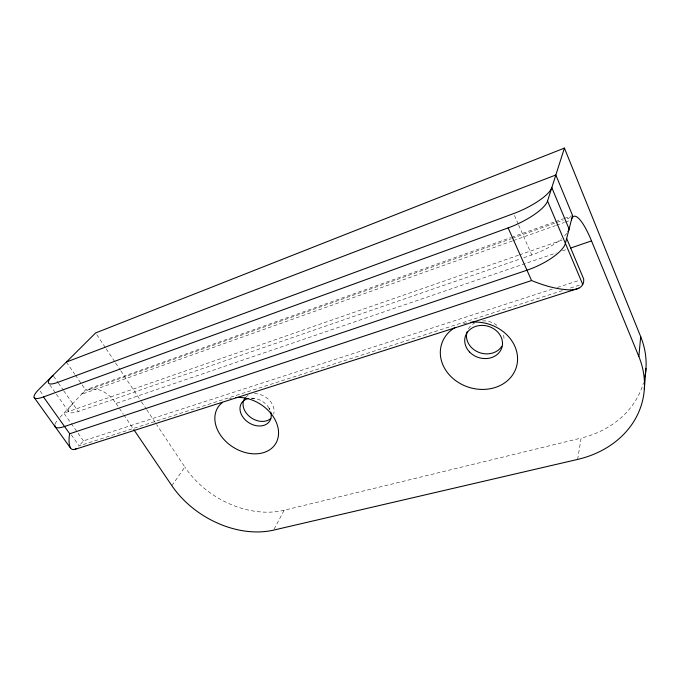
<?xml version="1.0" encoding="UTF-8"?>
<svg xmlns="http://www.w3.org/2000/svg" width="680" height="680" viewBox="0 0 680 680"><rect width="100%" height="100%" fill="white"/><g stroke="black" fill="none" stroke-linecap="round" stroke-linejoin="round"><path stroke-width="0.51" stroke-dasharray="3.4 2.55" d="M577.643 459.416L581.128 438.081A96.569 81.371 9.7 0 0 643.467 382.815M274.065 529.218L284.155 510.246L581.128 438.081M171.853 485.664L184.875 467.033L156.689 424.694M552.338 289.094L83.496 440.887L78.769 446.318M59.976 417.316L85.561 389.895L510.569 237.685M511.572 237.328L554.574 221.926M555.568 221.57L563.575 218.705M564.57 218.348L571.574 215.84M88.859 389.708L511.224 238.731M512.218 238.374L563.244 220.133M567.248 218.697L570.248 217.625M512.423 240.924L81.337 394.417A33.83 23.23 69.8 0 1 116.025 403.427L556.342 252.934M513.425 240.567L555.433 225.615M556.427 225.258L564.434 222.411M565.428 222.054L569.432 220.626M518.483 255.221L63.86 413.159L70.609 422.688M519.486 254.873L562.64 239.887M72.718 403.656A26.911 6.749 -32.7 0 0 78.293 411.468L519.75 259.114M523.762 257.728L531.794 254.957A35.411 11.339 -24.7 0 0 561.612 238.68M562.369 250.877L566.389 249.5M557.396 287.453L579.623 280.262M562.377 290.606L79.169 445.867L71.358 434.894M570.469 288.005L582.598 284.113M251.413 398.378L254.201 398.301L251.209 398.123M40.12 391.043L43.12 395.258M71.222 423.555L83.496 440.887M49.776 384.863L55.76 393.363M56.364 394.213L68.799 411.842M53.533 376.269L57.732 382.262M58.335 383.112L63.291 390.048M63.724 390.822L78.293 411.468M66.368 362.049L74.766 374.229M75.361 375.105L85.561 389.895M116.025 403.427L123.156 413.925M123.751 414.8L133.85 429.675M96.798 334.704L105.604 347.939M106.191 348.823L114.996 362.058M115.583 362.942L120.283 369.997M120.87 370.88L140.837 400.868M141.423 401.752L146.115 408.808M146.71 409.692L156.102 423.81M269.926 409.844L269.017 408.059L269.688 409.768M514.446 215.509L518.254 224.171M518.678 225.131L531.794 254.957M55.089 424.091A27.599 7.021 -33 0 1 57.145 420.58M284.155 510.246A80.036 58.862 31.6 0 1 184.875 467.033M566.806 233.342A35.411 11.339 -24.7 0 1 564.281 236.215M251.464 398.131A16.702 12.639 32.6 0 1 269.56 409.028M229.483 398.76A34.093 25.457 32.4 0 1 231.463 398.216M246.075 396.805A16.592 12.614 32.6 0 1 248.098 395.309M254.362 393.661A16.592 12.614 32.6 0 1 273.624 414.146M463.548 323.74A39.117 33.124 17.1 0 1 467.942 322.711M468.469 328.754A18.963 16.277 16.4 0 1 474.572 323.051M482.63 320.883A18.963 16.277 16.4 0 1 498.517 326.714M503.548 335.129A18.963 16.277 16.4 0 1 503.94 340"/><path stroke-width="1.02" d="M644.342 388.934L645.966 368.339M133.85 429.675L171.853 485.664A82.161 59.279 31.4 0 0 273.589 530.119L577.643 459.416A99.603 82.781 10.6 0 0 638.86 356.567L640.696 336.642L564.417 148.095L95.616 332.945L38.922 389.359A28.008 6.231 -32.6 0 0 43.477 396.942L69.717 433.763C68.519 438.549 67.941 453.772 76.449 448.494M69.717 433.763L531.564 280.543C542.81 285.082 554.582 288.804 566.746 289.697C573.988 290.445 584.792 289.008 583.661 278.953L566.661 238.493M43.477 396.942L508.138 227.902A37.043 10.769 -25.4 0 0 547.544 201.017L564.417 148.095M66.368 362.049L555.84 174.998L572.568 215.483L565.403 243.355A36.337 12.027 -24.7 0 1 526.966 270.215L64.549 426.504A27.599 7.021 -33 0 1 54.834 425.085M570.409 248.124L591.524 240.907L638.86 356.567M578.952 288.209L75.089 449.352M34.187 397.562L70.363 447.89M508.138 227.902L531.564 280.543M547.544 201.017L582.598 284.113M52.938 375.411A27.302 5.984 -32.3 0 0 57.893 382.33L513.604 213.588A36.074 10.14 -25.3 0 0 551.812 187.629L569.092 229.024A35.411 11.339 -24.7 0 1 567.876 231.769M640.696 336.642A96.569 81.371 9.7 0 1 644.929 376.644M571.429 219.912A44.999 10.149 72.7 0 1 591.524 240.907M270.75 412.012A16.702 12.639 32.6 0 1 260.703 425.96A16.702 12.639 32.6 0 1 241.273 414.256A16.702 12.639 32.6 0 1 248.327 398.505M235.671 397.545A34.093 25.457 32.4 0 1 278.562 432.973A34.093 25.457 32.4 0 1 235.611 448.638A34.093 25.457 32.4 0 1 222.564 402.322M270.87 418.447A16.592 12.614 32.6 0 1 249.832 416.78A16.592 12.614 32.6 0 1 245.208 397.749M470.662 322.32A39.117 33.124 17.1 0 1 517.115 364.029A39.117 33.124 17.1 0 1 459.561 383.18A39.117 33.124 17.1 0 1 454.792 327.607M501.789 346.315A18.963 16.277 16.4 0 1 478.363 352.18A18.963 16.277 16.4 0 1 467.1 331.832M469.574 352.002A19.108 16.346 16.6 0 0 501.585 348.44A19.108 16.346 16.6 0 0 479.68 325.524A19.108 16.346 16.6 0 0 469.574 352.002"/></g></svg>
